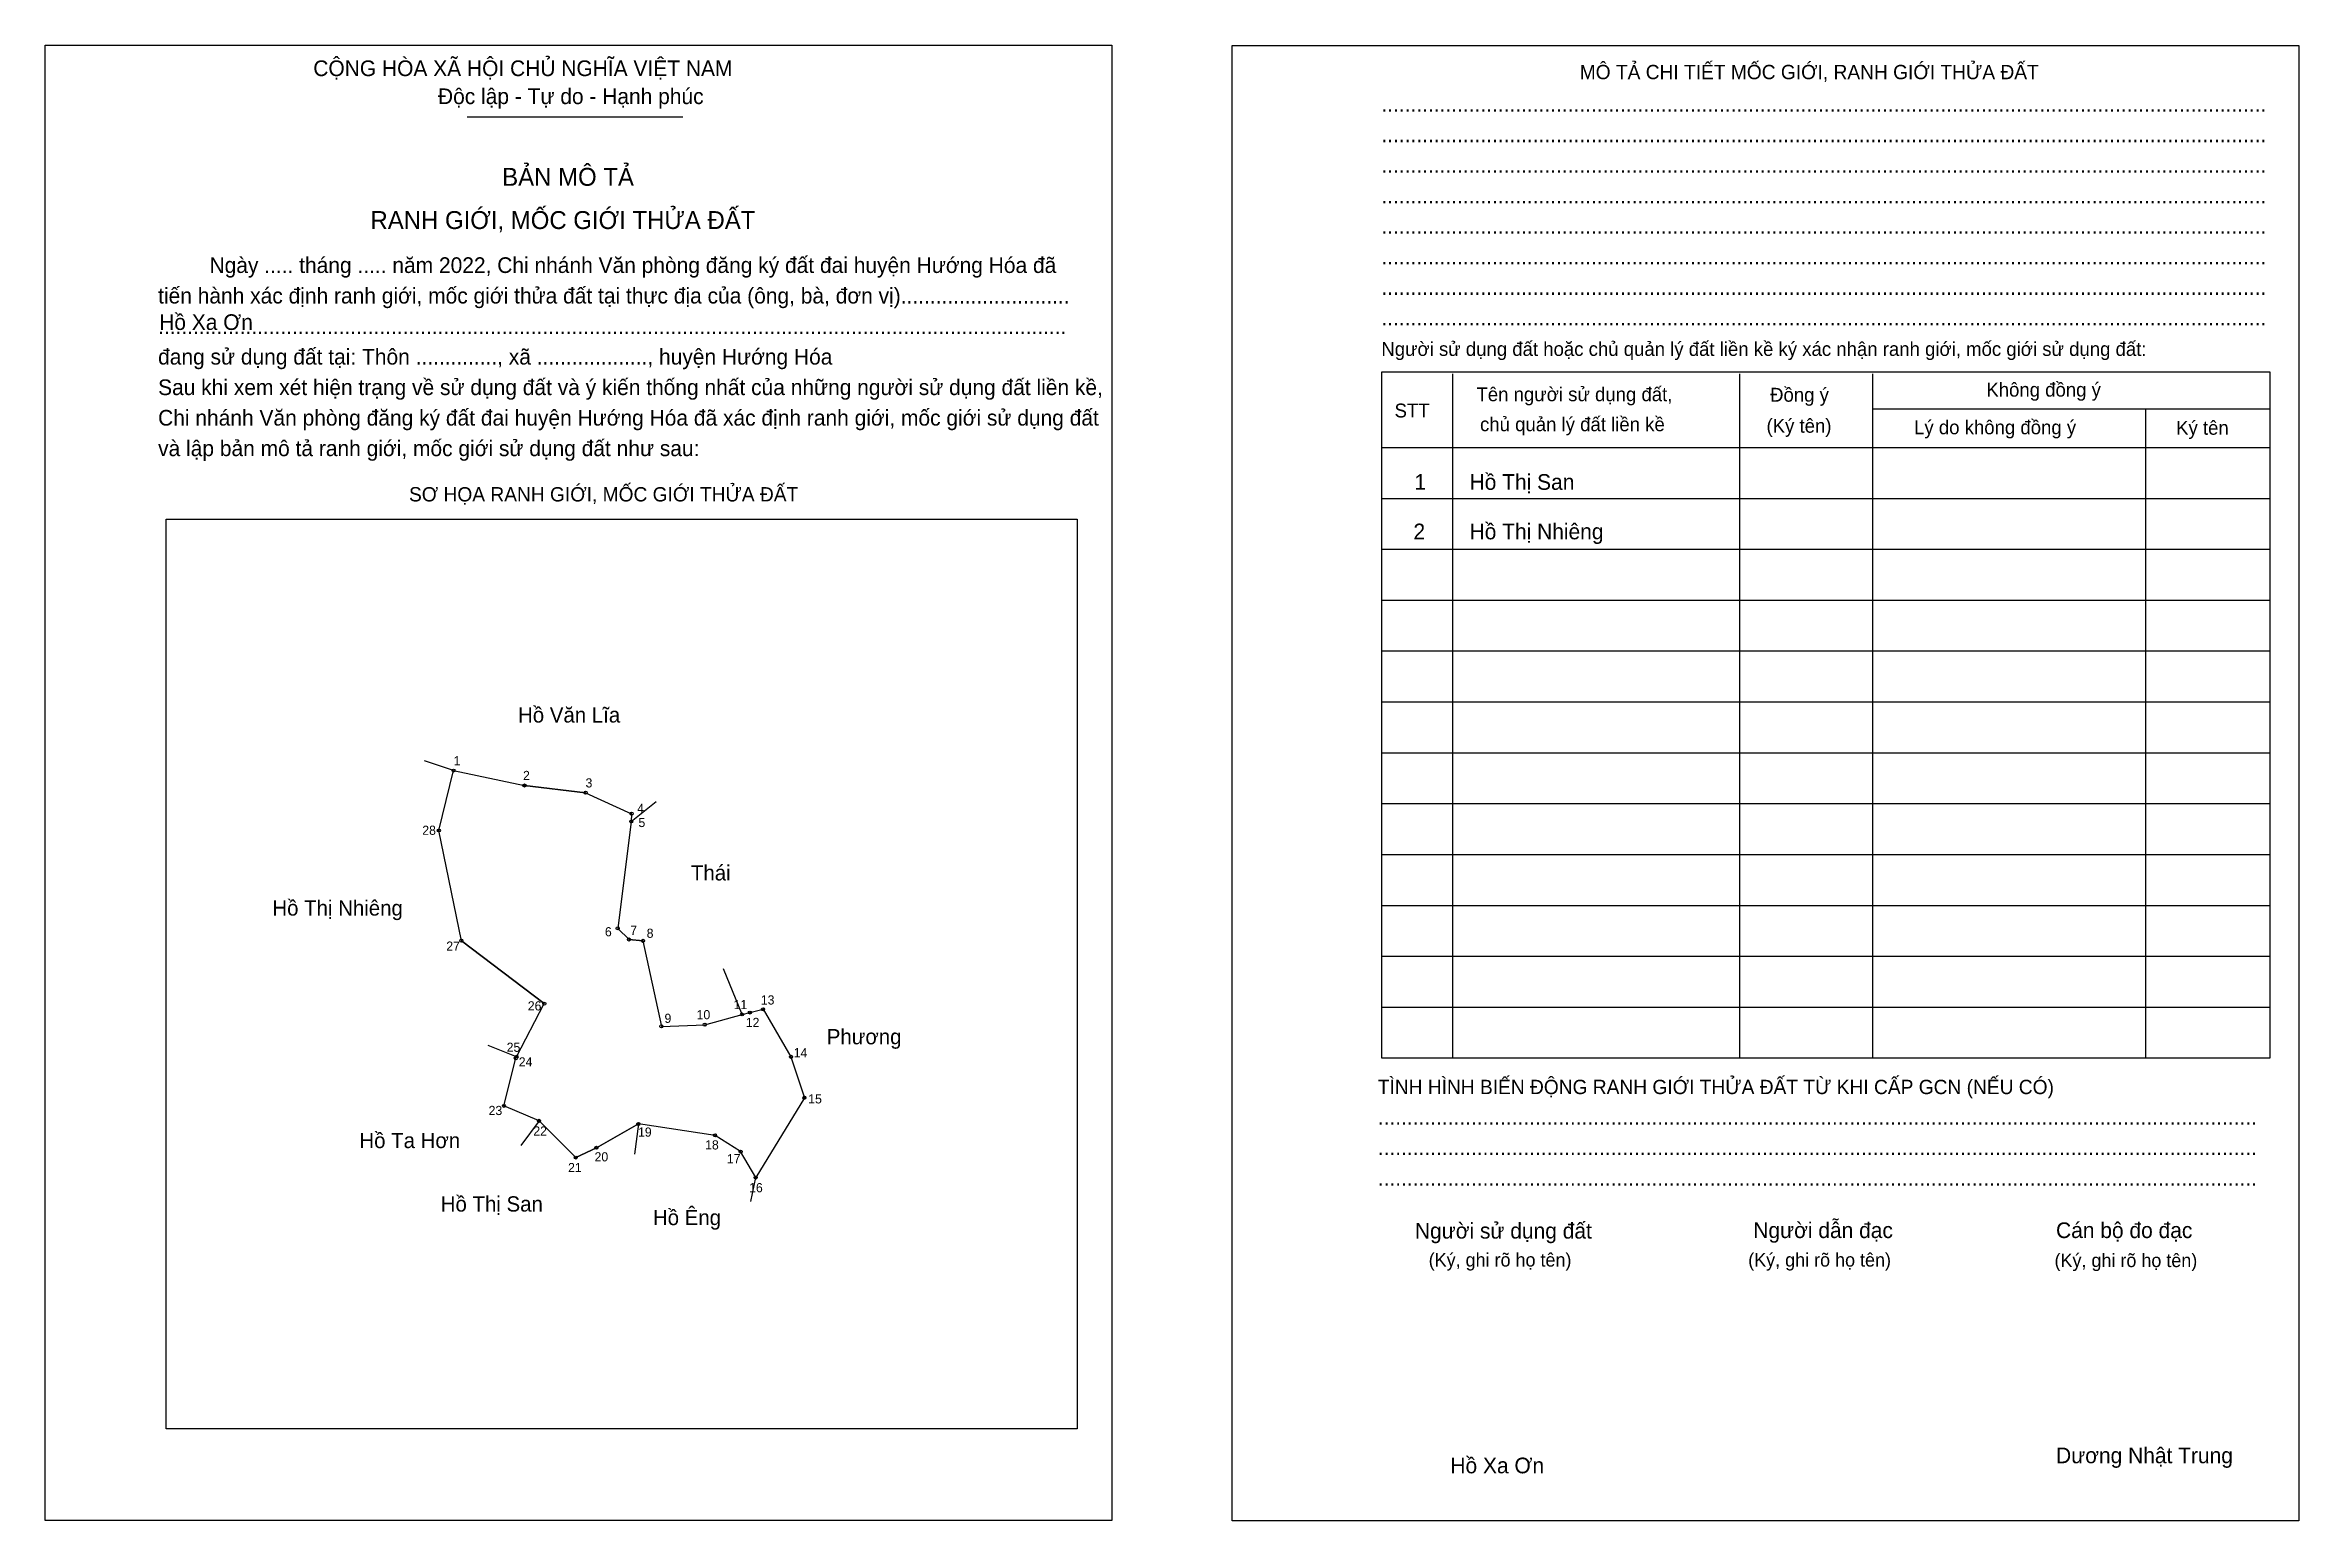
# Model space of a CAD drawing. Extents: x 544631 to 545429, y 1837442 to 1837964.
import ezdxf

# ---------------------------------------------------------------- set-up
doc = ezdxf.new("R2010")
doc.units = 0
for name, color, linetype in [('Level 1', 7, 'Continuous'), ('Level 10', 7, 'Continuous'), ('Level 11', 7, 'Continuous'), ('Level 2', 7, 'Continuous'), ('Level 25', 7, 'Continuous'), ('Level 27', 7, 'Continuous'), ('Level 36', 7, 'Continuous'), ('Level 52', 7, 'Continuous'), ('Level 55', 7, 'Continuous'), ('Level 6', 7, 'Continuous'), ('Level 9', 7, 'Continuous')]:
    doc.layers.add(name, color=color, linetype=linetype)

msp = doc.modelspace()

# ---------------------------------------------------------------- linework, layer by layer
at = {"layer": 'Level 1'}
for p, q in [((544630.92, 1837964.1), (544630.92, 1837964.1)), ((545051.01, 1837963.92), (545051.01, 1837963.92)), ((544780.32, 1837938.71), (544856.68, 1837938.71)), ((545129.06, 1837847.77), (545129.06, 1837605.55)), ((545230.63, 1837847.77), (545230.63, 1837605.55)), ((545277.63, 1837847.77), (545277.63, 1837605.55)), ((545277.63, 1837835.34), (545418.46, 1837835.34)), ((545374.34, 1837835.34), (545374.34, 1837605.55)), ((545103.85, 1837821.66), (545418.46, 1837821.66)), ((545103.85, 1837803.65), (545418.46, 1837803.65)), ((544673.8, 1837796.26), (544673.8, 1837796.26)), ((545103.85, 1837785.64), (545418.46, 1837785.64)), ((545103.85, 1837767.63), (545418.46, 1837767.63)), ((545103.85, 1837749.62), (545418.46, 1837749.62)), ((545103.85, 1837731.61), (545418.46, 1837731.61)), ((545103.85, 1837713.6), (545418.46, 1837713.6)), ((545103.85, 1837695.59), (545418.46, 1837695.59)), ((545103.85, 1837677.59), (545418.46, 1837677.59)), ((545103.85, 1837659.58), (545418.46, 1837659.58)), ((545103.85, 1837641.57), (545418.46, 1837641.57)), ((545103.85, 1837623.56), (545418.46, 1837623.56)), ((544996.15, 1837474.27), (544996.15, 1837474.27)), ((545008.51, 1837441.85), (545008.51, 1837441.85)), ((545428.6, 1837441.67), (545428.6, 1837441.67))]:
    msp.add_line(p, q, dxfattribs=at)
for points in [[(545418.46, 1837848.31), (545103.85, 1837848.31), (545103.85, 1837605.55), (545418.46, 1837605.55)], [(544673.8, 1837796.26), (544996.15, 1837796.26), (544996.15, 1837474.27), (544673.8, 1837474.27)]]:
    msp.add_lwpolyline(points, close=True, dxfattribs=at)
at = {"layer": 'Level 10'}
msp.add_lwpolyline([(544770.28, 1837686.09), (544775.49, 1837707.3), (544800.6, 1837702.01), (544822.23, 1837699.46), (544838.52, 1837692.03), (544838.37, 1837689.23), (544833.57, 1837651.42), (544837.59, 1837647.49), (544842.51, 1837647.02), (544849.03, 1837616.75), (544864.37, 1837617.33), (544877.6, 1837620.96), (544880.35, 1837621.63), (544885.02, 1837622.77), (544894.91, 1837605.95), (544899.67, 1837591.49), (544882.43, 1837563.23), (544877.09, 1837572.39), (544868.04, 1837578.16), (544840.89, 1837582.19), (544826.04, 1837573.76), (544818.74, 1837570.31), (544805.75, 1837583.3), (544793.31, 1837588.58), (544797.5, 1837605.44), (544797.78, 1837605.98), (544807.59, 1837624.79), (544778.25, 1837647.07)], close=True, dxfattribs=at)
at = {"layer": 'Level 11'}
for p, q in [((544838.37, 1837689.23), (544847.25, 1837696.3)), ((544877.6, 1837620.96), (544871.07, 1837637.08)), ((544880.67, 1837554.73), (544882.43, 1837563.23))]:
    msp.add_line(p, q, dxfattribs=at)
for centre in [(544775.49, 1837707.3), (544800.6, 1837702.01), (544822.23, 1837699.46), (544770.28, 1837686.09), (544770.28, 1837686.09), (544838.37, 1837689.23), (544838.52, 1837692.03), (544778.25, 1837647.07), (544833.57, 1837651.42), (544837.59, 1837647.49), (544842.51, 1837647.02), (544807.59, 1837624.79), (544880.35, 1837621.63), (544885.02, 1837622.77), (544849.03, 1837616.75), (544864.37, 1837617.33), (544877.6, 1837620.96), (544797.78, 1837605.98), (544894.91, 1837605.95), (544797.5, 1837605.44), (544899.67, 1837591.49), (544793.31, 1837588.58), (544805.75, 1837583.3), (544840.89, 1837582.19), (544826.04, 1837573.76), (544868.04, 1837578.16), (544818.74, 1837570.31), (544877.09, 1837572.39), (544882.43, 1837563.23)]:
    msp.add_circle(centre, 0.54, dxfattribs=at)
at = {"layer": 'Level 2'}
for points in [[(544630.92, 1837964.1), (545008.51, 1837964.1), (545008.51, 1837441.85), (544630.92, 1837441.85)], [(545051.01, 1837963.92), (545428.6, 1837963.92), (545428.6, 1837441.67), (545051.01, 1837441.67)]]:
    msp.add_lwpolyline(points, close=True, dxfattribs=at)
at = {"layer": 'Level 25'}
for p, q in [((544822.23, 1837699.46), (544800.6, 1837702.01)), ((544778.25, 1837647.07), (544807.59, 1837624.79)), ((544842.51, 1837647.02), (544837.59, 1837647.49)), ((544877.6, 1837620.96), (544880.35, 1837621.63)), ((544805.75, 1837583.3), (544818.74, 1837570.31)), ((544826.04, 1837573.76), (544840.89, 1837582.19)), ((544868.04, 1837578.16), (544840.89, 1837582.19)), ((544877.09, 1837572.39), (544868.04, 1837578.16)), ((544818.74, 1837570.31), (544826.04, 1837573.76)), ((544882.43, 1837563.23), (544877.09, 1837572.39))]:
    msp.add_line(p, q, dxfattribs=at)
at = {"layer": 'Level 27'}
for p, q in [((544775.49, 1837707.3), (544765.23, 1837710.69)), ((544797.78, 1837605.98), (544787.74, 1837609.97)), ((544805.75, 1837583.3), (544799.33, 1837574.61)), ((544840.89, 1837582.19), (544839.54, 1837571.47))]:
    msp.add_line(p, q, dxfattribs=at)

# ---------------------------------------------------------------- texts
at = {"layer": 'Level 1'}
for s, height, p in [('CỘNG HÒA XÃ HỘI CHỦ NGHĨA VIỆT NAM', 5.5464, (544725.84, 1837953.12)), ('MÔ TẢ CHI TIẾT MỐC GIỚI, RANH GIỚI THỬA ĐẤT', 5.0709, (545174.06, 1837952.02)), ('Độc lập - Tự do - Hạnh phúc', 5.5464, (544769.97, 1837943.21)), ('........................................................................................................................................................', 5.54638, (545103.85, 1837940.51)), ('........................................................................................................................................................', 5.54638, (545103.85, 1837929.71)), ('BẢN MÔ TẢ', 6.339, (544792.7, 1837914.29)), ('........................................................................................................................................................', 5.54638, (545103.85, 1837918.9)), ('RANH GIỚI, MỐC GIỚI THỬA ĐẤT', 6.3394, (544746.08, 1837898.99)), ('........................................................................................................................................................', 5.54638, (545103.85, 1837908.1)), ('........................................................................................................................................................', 5.54638, (545103.85, 1837897.29)), ('Ngày ..... tháng ..... năm 2022, Chi nhánh Văn phòng đăng ký đất đai huyện Hướng Hóa đã', 5.5464, (544689.11, 1837883.43)), ('........................................................................................................................................................', 5.54638, (545103.85, 1837886.49)), ('tiến hành xác định ranh giới, mốc giới thửa đất tại thực địa của (ông, bà, đơn vị).............................', 5.54638, (544670.92, 1837872.62)), ('........................................................................................................................................................', 5.54638, (545103.85, 1837875.68)), ('............................................................................................................................................................', 5.54638, (544670.92, 1837861.82)), ('........................................................................................................................................................', 5.54638, (545103.85, 1837864.88)), ('đang sử dụng đất tại: Thôn .............., xã ..................., huyện Hướng Hóa', 5.5464, (544670.92, 1837851.01)), ('Người sử dụng đất hoặc chủ quản lý đất liền kề ký xác nhận ranh giới, mốc giới sử dụng đất:', 4.913, (545103.85, 1837854.07)), ('Sau khi xem xét hiện trạng về sử dụng đất và ý kiến thống nhất của những người sử dụng đất liền kề,', 5.5464, (544670.92, 1837840.2)), ('Tên người sử dụng đất,', 4.913, (545137.52, 1837838.04)), ('Đồng ý', 4.913, (545241.43, 1837837.86)), ('Không đồng ý', 4.913, (545317.97, 1837839.66)), ('Chi nhánh Văn phòng đăng ký đất đai huyện Hướng Hóa đã xác định ranh giới, mốc giới sử dụng đất', 5.5464, (544670.92, 1837829.4)), ('STT', 4.913, (545108.53, 1837832.28)), ('chủ quản lý đất liền kề', 4.913, (545138.78, 1837827.42)), ('(Ký tên)', 4.913, (545240.17, 1837826.88)), ('Lý do không đồng ý', 4.913, (545292.4, 1837826.34)), ('Ký tên', 4.913, (545385.14, 1837826.16)), ('và lập bản mô tả ranh giới, mốc giới sử dụng đất như sau:', 5.5464, (544670.92, 1837818.59)), ('SƠ HỌA RANH GIỚI, MỐC GIỚI THỬA ĐẤT', 5.0709, (544759.72, 1837802.55)), ('TÌNH HÌNH BIẾN ĐỘNG RANH GIỚI THỬA ĐẤT TỪ KHI CẤP GCN (NẾU CÓ)', 5.0709, (545102.59, 1837592.76)), ('.......................................................................................................................................................', 5.54638, (545102.59, 1837581.96)), ('.......................................................................................................................................................', 5.54638, (545102.59, 1837571.15)), ('.......................................................................................................................................................', 5.54638, (545102.59, 1837560.35)), ('Người sử dụng đất', 5.5464, (545115.73, 1837541.62)), ('Người dẫn đạc', 5.5464, (545235.49, 1837541.8)), ('Cán bộ đo đạc', 5.5464, (545342.64, 1837541.8)), ('(Ký, ghi rõ họ tên)', 4.7543, (545120.6, 1837531.71)), ('(Ký, ghi rõ họ tên)', 4.7543, (545233.69, 1837531.71)), ('(Ký, ghi rõ họ tên)', 4.7543, (545342.1, 1837531.53)), ('Dương Nhật Trung', 5.5464, (545342.64, 1837462.1))]:
    msp.add_text(s, height=height, dxfattribs=at).set_placement(p)
at = {"layer": 'Level 36'}
for s, height, p in [('Hồ Văn Lĩa', 5.403, (544798.31, 1837724.29)), ('Thái', 5.403, (544859.5, 1837668.39)), ('Hồ Thị Nhiêng', 5.4026, (544711.36, 1837655.95)), ('Phương', 5.403, (544907.57, 1837610.39)), ('Hồ Ta Hơn', 5.403, (544742.16, 1837573.64)), ('Hồ Thị San', 5.403, (544770.95, 1837551.18)), ('Hồ Êng', 5.403, (544846.05, 1837546.38))]:
    msp.add_text(s, height=height, dxfattribs=at).set_placement(p)
at = {"layer": 'Level 52'}
for s, height, p in [('1', 5.55, (545115.54, 1837806.67)), ('Hồ Thị San', 5.546, (545135.07, 1837806.67)), ('2', 5.55, (545115.21, 1837789.15)), ('Hồ Thị Nhiêng', 5.5464, (545135.07, 1837789.15))]:
    msp.add_text(s, height=height, dxfattribs=at).set_placement(p)
at = {"layer": 'Level 55'}
for s, p in [('1', (544775.39, 1837707.3)), ('2', (544800.48, 1837702.01)), ('3', (544822.12, 1837699.46)), ('28', (544770.03, 1837686.09)), ('5', (544838.25, 1837689.23)), ('4', (544838.4, 1837692.03)), ('27', (544778, 1837647.07)), ('6', (544833.45, 1837651.42)), ('7', (544837.47, 1837647.49)), ('8', (544842.39, 1837647.02)), ('26', (544807.33, 1837624.79)), ('12', (544880.1, 1837621.63)), ('13', (544884.78, 1837622.77)), ('9', (544848.91, 1837616.75)), ('10', (544864.11, 1837617.33)), ('11', (544877.37, 1837620.96)), ('25', (544797.53, 1837605.98)), ('14', (544894.65, 1837605.95)), ('24', (544797.24, 1837605.44)), ('15', (544899.42, 1837591.49)), ('23', (544793.07, 1837588.58)), ('22', (544805.49, 1837583.3)), ('19', (544840.64, 1837582.19)), ('20', (544825.78, 1837573.76)), ('18', (544867.79, 1837578.16)), ('21', (544818.51, 1837570.31)), ('17', (544876.84, 1837572.39)), ('16', (544882.17, 1837563.23))]:
    msp.add_text(s, height=0.36, dxfattribs=at).set_placement(p)
at = {"layer": 'Level 6'}
for p in [(544671.3, 1837863.26), (545128.28, 1837458.53)]:
    msp.add_text('Hồ Xa Ơn', height=5.547, dxfattribs=at).set_placement(p)
at = {"layer": 'Level 9'}
for s, height, p in [('1', 3.24, (544775.52, 1837709.16)), ('2', 3.24, (544800.08, 1837703.94)), ('3', 3.24, (544822.2, 1837701.31)), ('4', 3.24, (544840.49, 1837692.28)), ('28', 3.242, (544764.42, 1837684.54)), ('5', 3.24, (544840.92, 1837687.29)), ('27', 3.242, (544772.91, 1837643.53)), ('6', 3.24, (544829.06, 1837648.61)), ('7', 3.24, (544838.02, 1837649.14)), ('8', 3.24, (544843.84, 1837648.09)), ('26', 3.242, (544801.77, 1837622.38)), ('10', 3.242, (544861.51, 1837619.27)), ('11', 3.242, (544874.6, 1837622.83)), ('13', 3.242, (544884.23, 1837624.47)), ('9', 3.24, (544850.14, 1837617.97)), ('12', 3.242, (544878.91, 1837616.51)), ('25', 3.242, (544794.29, 1837607.73)), ('14', 3.242, (544895.88, 1837605.81)), ('24', 3.242, (544798.56, 1837602.54)), ('15', 3.242, (544901.01, 1837589.46)), ('23', 3.242, (544787.89, 1837585.35)), ('22', 3.242, (544803.72, 1837578.09)), ('19', 3.242, (544840.77, 1837577.7)), ('18', 3.242, (544864.52, 1837573.17)), ('21', 3.242, (544816.02, 1837565.14)), ('20', 3.242, (544825.39, 1837568.94)), ('17', 3.242, (544872.21, 1837568.27)), ('16', 3.242, (544880.09, 1837558.01))]:
    msp.add_text(s, height=height, dxfattribs=at).set_placement(p)

doc.saveas('drawing.dxf')
